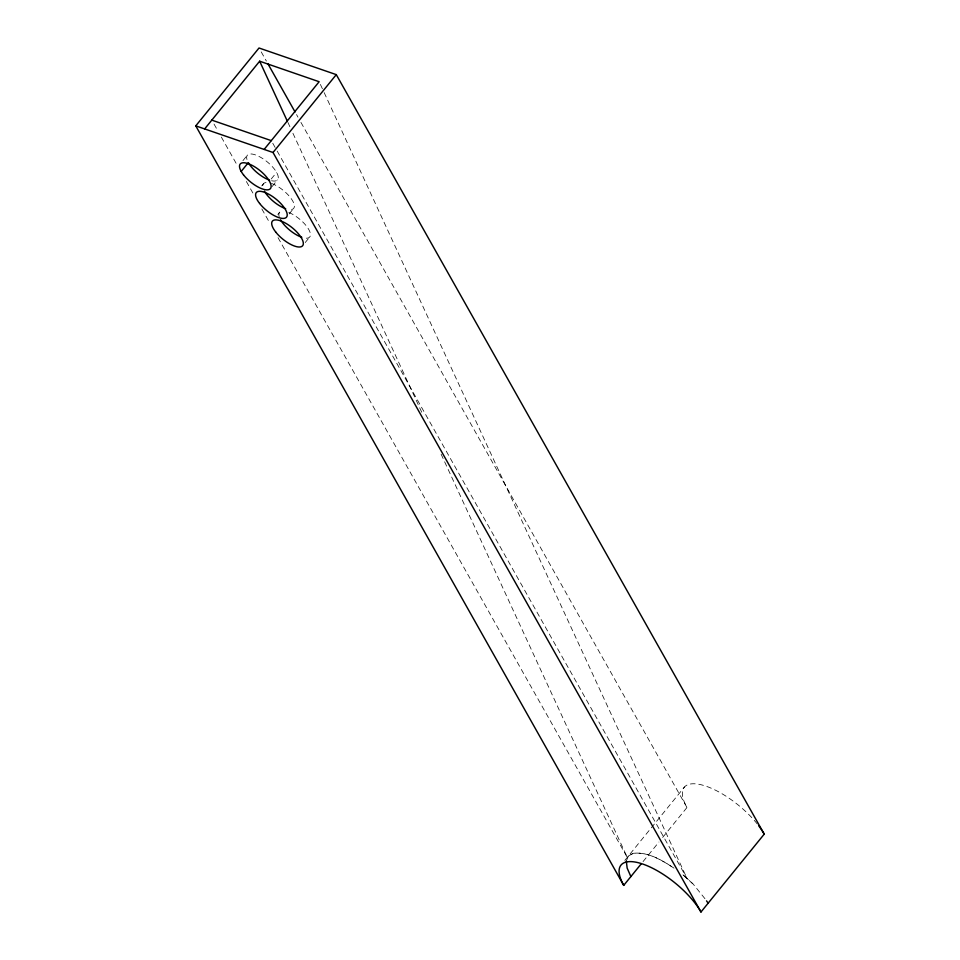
<?xml version="1.0" encoding="UTF-8"?>
<svg xmlns="http://www.w3.org/2000/svg" width="960" height="960" viewBox="0 0 960 960"><rect width="100%" height="100%" fill="white"/><g stroke="black" fill="none" stroke-linecap="round" stroke-linejoin="round"><path stroke-width="0.72" stroke-dasharray="4.8 3.6" d="M278.028 237.66L627.576 858L628.392 856.02L633.312 853.272C648.336 851.736 662.124 860.268 674.16 868.236C662.052 860.364 648.324 851.784 633.276 853.296L628.392 856.02L626.304 861.06M242.964 160.62L247.428 155.112M261.744 185.88L263.532 183.672M271.236 178.98L276.6 172.38M272.136 186.504L277.5 179.904M277.848 214.452L279.636 212.256M289.128 213.96L293.592 208.464M305.232 242.544L309.696 237.036M624.828 860.412L684.504 786.948M643.032 861.612L658.932 842.04M662.664 837.432L686.976 807.504A53.268 20.22 39.1 0 1 701.232 784.788A53.268 20.22 39.1 0 1 757.872 824.724M324.156 92.592L687.06 878.508L683.028 874.848L693.204 884.124L705.744 899.676M683.028 874.836L693.204 884.124M261.228 51.912L266.364 61.044M296.52 114.552L297.984 117.168M300.936 122.388L686.976 807.504M272.76 143.244L276.432 149.772M277.176 151.08L687.06 878.508M214.008 124.044L217.692 130.572M221.364 137.1L237.552 165.84M246.384 181.512L253.008 193.26M261.84 208.932L269.94 223.296M320.4 84.444L323.532 91.236M287.904 122.4L290.424 127.836M292.932 133.284L422.892 414.744M441.108 454.176L627.576 858M246.972 159.528A19.488 7.392 39.1 0 1 257.46 155.7A19.488 7.392 39.1 0 1 276.792 172.752A19.488 7.392 39.1 0 1 270.792 180.54M271.428 183.42A19.488 7.392 39.1 0 1 291.636 199.248A19.488 7.392 39.1 0 1 289.104 209.556M262.764 185.52A19.488 7.392 39.1 0 1 268.02 182.58M288.792 212.46A19.488 7.392 39.1 0 1 308.112 228.396A19.488 7.392 39.1 0 1 305.208 238.128M279.168 216.672A19.488 7.392 39.1 0 1 281.424 211.248"/><path stroke-width="1.44" d="M195.768 125.868L259.02 48L336.276 74.628L764.232 834.132L700.98 912A53.268 20.22 39.1 0 0 642.864 864.084A53.268 20.22 39.1 0 0 623.724 885.372L195.768 125.868L273.024 152.496L700.98 912M204.648 128.928L259.656 61.212L319.14 81.72L264.132 149.436M241.188 171.444L248.34 162.636A19.488 7.392 39.1 0 0 269.592 180.168M273.024 152.496L336.276 74.628M623.724 885.372L641.16 863.916M211.8 120.132L271.284 140.628M706.536 900.852L708.132 903.204M267.84 63.66L295.044 111.948M259.656 61.212L287.28 121.044M630.876 876.576L627.144 868.068L626.304 861.06M758.784 825.924A53.268 20.22 39.1 0 1 764.232 834.132M285.696 208.728A19.488 7.392 39.1 0 1 264.432 191.196M301.8 237.3A19.488 7.392 39.1 0 1 280.536 219.78M243.516 174.876A19.488 7.392 39.1 0 0 270.348 188.7A19.488 7.392 39.1 0 0 252.084 165.348A19.488 7.392 39.1 0 0 243.516 174.876M259.608 203.448A19.488 7.392 39.1 0 0 286.44 217.26A19.488 7.392 39.1 0 0 268.176 193.908A19.488 7.392 39.1 0 0 259.608 203.448M275.712 232.02A19.488 7.392 39.1 0 0 302.544 245.844A19.488 7.392 39.1 0 0 284.28 222.48A19.488 7.392 39.1 0 0 275.712 232.02"/></g></svg>
